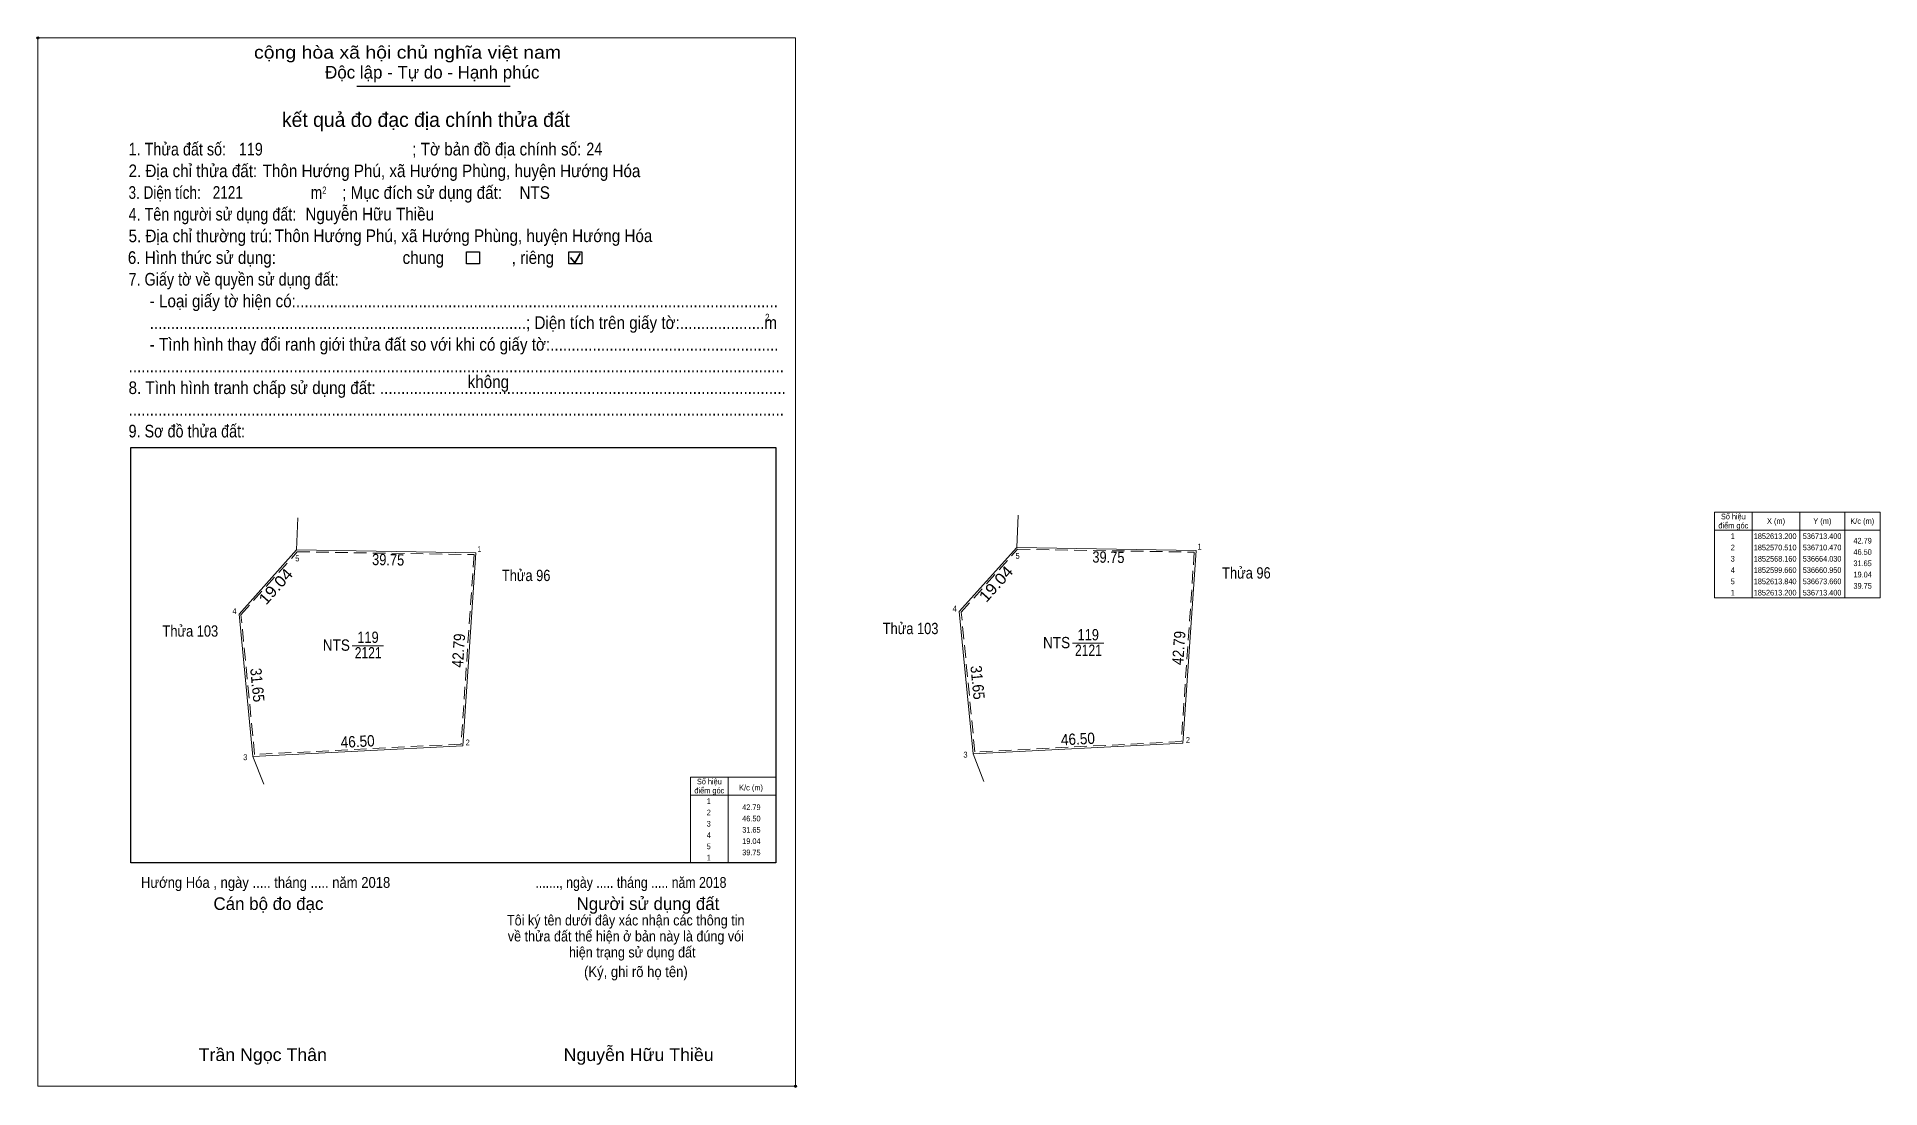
# Model space of a CAD drawing. Header units: metres. Extents: x 536457 to 536865, y 1852494 to 1852727.
import ezdxf
from ezdxf.enums import TextEntityAlignment as Align

# ---------------------------------------------------------------- set-up
doc = ezdxf.new("R2010")
doc.units = ezdxf.units.M
doc.header["$LTSCALE"] = 0.93
doc.header["$PDMODE"] = 32
doc.header["$PDSIZE"] = 0.465
doc.linetypes.add('MEDIUM_DASHED', pattern=[4.5, 3, -1.5])
for name, color, linetype, lineweight in [('1', 7, 'Continuous', 13), ('10', 7, 'Continuous', 13), ('31', 7, 'Continuous', 13), ('63', 7, 'Continuous', 13), ('7', 7, 'Continuous', 25)]:
    doc.layers.add(name, color=color, linetype=linetype, lineweight=lineweight)
doc.layers.add('6', color=7, linetype='Continuous')

msp = doc.modelspace()

# ---------------------------------------------------------------- linework, layer by layer
at = {"layer": '1'}
for points in [[(536553.92, 1852612.64), (536550.99, 1852569.95), (536504.55, 1852567.6), (536501.47, 1852599.1), (536514.18, 1852613.28)], [(536713.4, 1852613.2), (536710.47, 1852570.51), (536664.03, 1852568.16), (536660.95, 1852599.66), (536673.66, 1852613.84)]]:
    msp.add_lwpolyline(points, close=True, dxfattribs=at)
at = {"layer": '1', "linetype": 'MEDIUM_DASHED'}
for points in [[(536553.49, 1852612.25), (536550.62, 1852570.33), (536504.91, 1852568.02), (536501.89, 1852598.96), (536514.36, 1852612.88)], [(536712.97, 1852612.81), (536710.1, 1852570.89), (536664.39, 1852568.58), (536661.37, 1852599.52), (536673.84, 1852613.44)]]:
    msp.add_lwpolyline(points, close=True, dxfattribs=at)
at = {"layer": '10'}
for p, q in [((536514.49, 1852620.43), (536514.18, 1852613.28)), ((536673.97, 1852620.99), (536673.66, 1852613.84)), ((536504.55, 1852567.6), (536506.93, 1852561.47)), ((536664.03, 1852568.16), (536666.41, 1852562.03))]:
    msp.add_line(p, q, dxfattribs=at)
at = {"layer": '31'}
for points in [[(536514.18, 1852613.28), (536501.47, 1852599.1), (536504.55, 1852567.6)], [(536514.18, 1852613.28), (536501.47, 1852599.1), (536504.55, 1852567.6)], [(536514.18, 1852613.28), (536553.92, 1852612.64), (536550.99, 1852569.95), (536504.55, 1852567.6)], [(536514.18, 1852613.28), (536553.92, 1852612.64), (536550.99, 1852569.95), (536504.55, 1852567.6)], [(536673.66, 1852613.84), (536660.95, 1852599.66), (536664.03, 1852568.16)], [(536673.66, 1852613.84), (536660.95, 1852599.66), (536664.03, 1852568.16)], [(536673.66, 1852613.84), (536713.4, 1852613.2), (536710.47, 1852570.51), (536664.03, 1852568.16)], [(536673.66, 1852613.84), (536713.4, 1852613.2), (536710.47, 1852570.51), (536664.03, 1852568.16)]]:
    msp.add_lwpolyline(points, dxfattribs=at)
at = {"layer": '63'}
for p, q in [((536836.54, 1852621.68), (536836.54, 1852602.68)), ((536847.04, 1852621.68), (536847.04, 1852602.68)), ((536857.04, 1852621.68), (536857.04, 1852602.68)), ((536828.14, 1852617.68), (536864.84, 1852617.68)), ((536526.52, 1852592.09), (536533.45, 1852592.09)), ((536686, 1852592.65), (536692.93, 1852592.65)), ((536609.8, 1852563.04), (536609.8, 1852544.04)), ((536620.3, 1852563.04), (536620.3, 1852544.04)), ((536601.4, 1852559.04), (536620.3, 1852559.04))]:
    msp.add_line(p, q, dxfattribs=at)
msp.add_lwpolyline([(536828.14, 1852621.68), (536864.84, 1852621.68), (536864.84, 1852602.68), (536828.14, 1852602.68)], close=True, dxfattribs=at)
msp.add_lwpolyline([(536620.3, 1852544.04), (536601.4, 1852544.04), (536601.4, 1852563.04), (536620.3, 1852563.04)], dxfattribs=at)
at = {"layer": '7'}
for p, q in [((536527.58, 1852715.96), (536561.5, 1852715.96)), ((536477.5, 1852635.96), (536620.3, 1852635.96)), ((536620.3, 1852635.96), (536620.3, 1852544.04))]:
    msp.add_line(p, q, dxfattribs=at)
at = {"layer": '7', "lineweight": 35}
for p, q in [((536574.89, 1852678.04), (536575.84, 1852676.8)), ((536575.84, 1852676.8), (536577, 1852678.88))]:
    msp.add_line(p, q, dxfattribs=at)
at = {"layer": '7', "lineweight": 13}
msp.add_lwpolyline([(536456.93, 1852726.6), (536624.67, 1852726.6), (536624.67, 1852494.6), (536456.93, 1852494.6)], close=True, dxfattribs=at)
at = {"layer": '7'}
for points in [[(536551.85, 1852679.28), (536554.73, 1852679.28), (536554.73, 1852676.59), (536551.85, 1852676.59)], [(536574.51, 1852679.28), (536577.39, 1852679.28), (536577.39, 1852676.59), (536574.51, 1852676.59)]]:
    msp.add_lwpolyline(points, close=True, dxfattribs=at)
msp.add_lwpolyline([(536620.3, 1852544.04), (536477.5, 1852544.04), (536477.5, 1852635.96)], dxfattribs=at)
for p in [(536456.93, 1852726.6), (536624.66, 1852494.6)]:
    msp.add_point(p, dxfattribs=at)

# ---------------------------------------------------------------- texts
at = {"layer": '1'}
for s, width, p in [('119', 0.85, (536689.495, 1852593.28)), ('NTS', 0.9, (536523.005, 1852590.98)), ('2121', 0.8, (536530.055, 1852589.29)), ('119', 0.85, (536530.015, 1852592.72)), ('NTS', 0.9, (536682.485, 1852591.54)), ('2121', 0.8, (536689.535, 1852589.85))]:
    msp.add_text(s, height=2.5, dxfattribs=dict(at, width=width)).set_placement(p, align=Align.CENTER)
for s, height, width, p in [('Hướng Hóa , ngày ..... tháng ..... năm 2018', 2.4, 0.9, (536479.74, 1852538.51)), ('Trần Ngọc Thân', 2.8, 1.05, (536492.52, 1852500.19)), ('Nguyễn Hữu Thiều', 2.8, 1.05, (536573.33, 1852500.19))]:
    msp.add_text(s, height=height, dxfattribs=dict(at, width=width)).set_placement(p)
at = {"layer": '6', "width": 0.9}
for s, p in [('NTS', (536563.56, 1852690.97)), ('Nguyễn Hữu Thiều', (536516.16, 1852686.21))]:
    msp.add_text(s, height=2.8, dxfattribs=at).set_placement(p)
at = {"layer": '63'}
for s, height, width, p in [('Số hiệu', 1.25, 0.85, (536832.34, 1852620.06)), ('X (m)', 1.25, 0.95, (536841.79, 1852619.06)), ('Y (m)', 1.25, 0.95, (536852.045, 1852619.06)), ('K/c (m)', 1.25, 0.95, (536860.885, 1852619.06)), ('điểm góc', 1.25, 0.9, (536832.34, 1852618.06)), (' 1', 1.25, 0.75, (536831.99, 1852615.71)), ('1852613.200', 1.25, 0.85, (536841.59, 1852615.71)), ('536713.400', 1.25, 0.85, (536851.99, 1852615.71)), (' 3', 1.25, 0.8, (536831.985, 1852610.71)), (' 2', 1.25, 0.85, (536831.995, 1852613.21)), ('1852570.510', 1.25, 0.85, (536841.59, 1852613.21)), ('1852568.160', 1.25, 0.85, (536841.59, 1852610.71)), ('536710.470', 1.25, 0.85, (536851.99, 1852613.21)), ('536664.030', 1.25, 0.85, (536851.99, 1852610.71)), ('Thửa 96', 2.5, 0.85, (536565.04, 1852606.4)), ('Thửa 96', 2.5, 0.85, (536724.52, 1852606.96)), (' 4', 1.25, 0.85, (536831.99, 1852608.21)), ('1852599.660', 1.25, 0.85, (536841.59, 1852608.21)), ('536660.950', 1.25, 0.85, (536851.99, 1852608.21)), (' 5', 1.25, 0.8, (536831.995, 1852605.71)), (' 1', 1.25, 0.75, (536831.99, 1852603.21)), ('1852613.840', 1.25, 0.85, (536841.59, 1852605.71)), ('1852613.200', 1.25, 0.85, (536841.59, 1852603.21)), ('536673.660', 1.25, 0.85, (536851.99, 1852605.71)), ('536713.400', 1.25, 0.85, (536851.99, 1852603.21)), ('Thửa 103', 2.5, 0.85, (536490.68, 1852594.1)), ('Thửa 103', 2.5, 0.85, (536650.16, 1852594.66)), ('điểm góc', 1.25, 0.9, (536605.6, 1852559.42)), ('Số hiệu', 1.25, 0.85, (536605.6, 1852561.42)), ('K/c (m)', 1.25, 0.95, (536614.835, 1852560.07)), (' 2', 1.25, 0.85, (536605.255, 1852554.57)), (' 1', 1.25, 0.75, (536605.25, 1852557.07)), (' 4', 1.25, 0.85, (536605.25, 1852549.57)), (' 3', 1.25, 0.8, (536605.245, 1852552.07)), (' 5', 1.25, 0.8, (536605.255, 1852547.07)), (' 1', 1.25, 0.75, (536605.25, 1852544.57))]:
    msp.add_text(s, height=height, dxfattribs=dict(at, width=width)).set_placement(p, align=Align.CENTER)
for s, height, width, p in [('42.79', 1.25, 0.85, (536862.99, 1852614.71)), (' 5', 1.3, 0.9, (536514.82, 1852610.77)), (' 1', 1.3, 0.9, (536555.13, 1852612.82)), (' 5', 1.3, 0.9, (536674.3, 1852611.33)), (' 1', 1.3, 0.9, (536714.61, 1852613.38)), ('46.50', 1.25, 0.85, (536862.99, 1852612.21)), ('31.65', 1.25, 0.85, (536862.99, 1852609.71)), ('19.04', 1.25, 0.85, (536862.99, 1852607.21)), ('39.75', 1.25, 0.85, (536862.99, 1852604.71)), (' 4', 1.3, 0.95, (536500.91, 1852599.1)), (' 4', 1.3, 0.95, (536660.39, 1852599.66)), (' 2', 1.3, 0.9, (536552.54, 1852570.03)), (' 2', 1.3, 0.9, (536712.02, 1852570.59)), (' 3', 1.3, 0.95, (536503.29, 1852566.77)), (' 3', 1.3, 0.95, (536662.77, 1852567.33)), ('42.79', 1.25, 0.85, (536616.94, 1852555.72)), ('46.50', 1.25, 0.85, (536616.94, 1852553.22)), ('31.65', 1.25, 0.85, (536616.94, 1852550.72)), ('39.75', 1.25, 0.85, (536616.94, 1852545.72)), ('19.04', 1.25, 0.85, (536616.94, 1852548.22))]:
    msp.add_text(s, height=height, dxfattribs=dict(at, width=width)).set_placement(p, align=Align.RIGHT)
for s, rotation, width, p in [('39.75', 359.077, 0.85, (536534.4649, 1852609.8819)), ('39.75', 359.077, 0.85, (536693.9449, 1852610.4419)), ('19.04', 48.129, 1.1, (536510.5091, 1852604.3757)), ('19.04', 48.129, 1.1, (536669.9891, 1852604.9357)), ('42.79', 86.074, 0.9, (536551.3029, 1852590.9444)), ('42.79', 86.074, 0.9, (536710.7829, 1852591.5044)), ('31.65', 275.585, 0.9, (536663.7606, 1852583.8316)), ('31.65', 275.585, 0.9, (536504.2806, 1852583.2716)), ('46.50', 2.897, 0.9, (536527.7868, 1852569.6566)), ('46.50', 2.897, 0.9, (536687.2668, 1852570.2166))]:
    msp.add_text(s, height=2.5, rotation=rotation, dxfattribs=dict(at, width=width)).set_placement(p, align=Align.CENTER)
at = {"layer": '7'}
for s, height, width, p in [('cộng hòa xã hội chủ nghĩa việt nam', 2.8, 1.15, (536504.78, 1852722.03)), ('1. Thửa đất số:', 2.8, 0.85, (536477, 1852700.59)), ('119', 2.8, 0.85, (536501.42, 1852700.59)), ('; Tờ bản đồ địa chính số:', 2.8, 0.9, (536539.82, 1852700.59)), ('24', 2.8, 0.85, (536578.36, 1852700.63)), ('2. Địa chỉ thửa đất:', 2.8, 0.9, (536477, 1852695.79)), ('Thôn Hướng Phú, xã Hướng Phùng, huyện Hướng Hóa', 2.8, 0.9, (536506.68, 1852695.79)), ('3. Diện tích:', 2.8, 0.8, (536477, 1852690.99)), ('2121', 2.8, 0.8, (536495.64, 1852691.01)), ('2', 1.6, 0.8, (536519.88, 1852692.11)), ('; Mục đích sử dụng đất:', 2.8, 0.9, (536524.3, 1852690.99)), ('m', 2.8, 0.8, (536517.36, 1852690.99)), ('4. Tên người sử dụng đất:', 2.8, 0.85, (536477, 1852686.19)), ('5. Địa chỉ thường trú:', 2.8, 0.9, (536477, 1852681.39)), ('Thôn Hướng Phú, xã Hướng Phùng, huyện Hướng Hóa', 2.8, 0.9, (536509.33, 1852681.42)), ('6. Hình thức sử dụng:', 2.8, 0.9, (536476.84, 1852676.59)), ('chung                , riêng', 2.8, 0.9, (536537.68, 1852676.59)), ('7. Giấy tờ về quyền sử dụng đất:', 2.8, 0.85, (536477, 1852671.79)), ('     - Loại giấy tờ hiện có:..................................................................................................................', 2.8, 0.9, (536477, 1852666.99)), ('     .........................................................................................; Diện tích trên giấy tờ:....................m', 2.8, 0.9, (536477, 1852662.19)), ('2', 1.6, 0.8, (536617.96, 1852663.95)), ('     - Tình hình thay đổi ranh giới thửa đất so với khi có giấy tờ:......................................................', 2.8, 0.9, (536477, 1852657.39)), ('...........................................................................................................................................................', 2.8, 0.9, (536477, 1852652.59)), ('8. Tình hình tranh chấp sử dụng đất: ................................................................................................', 2.8, 0.9, (536477, 1852647.79)), ('không', 2.8, 0.9, (536552.08, 1852649.11)), ('9. Sơ đồ thửa đất:', 2.8, 0.85, (536477, 1852638.19)), ('...........................................................................................................................................................', 2.8, 0.9, (536477, 1852642.99)), ('......., ngày ..... tháng ..... năm 2018', 2.4, 0.85, (536567.08, 1852538.51)), ('(Ký, ghi rõ họ tên)', 2.4, 0.9, (536577.86, 1852518.75))]:
    msp.add_text(s, height=height, dxfattribs=dict(at, width=width)).set_placement(p)
for s, p in [('Độc lập - Tự do - Hạnh phúc', (536520.52, 1852717.61)), ('Cán bộ đo đạc', (536495.8, 1852533.61)), ('Người sử dụng đất', (536576.2, 1852533.61))]:
    msp.add_text(s, height=2.8, dxfattribs=at).set_placement(p)
for s, height, p in [('kết quả đo đạc địa chính thửa đất', 3.2, (536542.85, 1852706.91)), ('.', 0.8002, (536624.6673, 1852494.19))]:
    msp.add_text(s, height=height, dxfattribs=at).set_placement(p, align=Align.CENTER)
at = {"layer": '7', "width": 0.9}
for s, p in [('Tôi ký tên dưới đây xác nhận các thông tin', (536587.09, 1852530.19)), ('về thửa đất thể hiện ở bản này là đúng vói', (536587.12, 1852526.65)), ('hiện trạng sử dụng đất', (536588.53, 1852523.11))]:
    msp.add_text(s, height=2.313, dxfattribs=at).set_placement(p, align=Align.CENTER)

doc.saveas('drawing.dxf')
